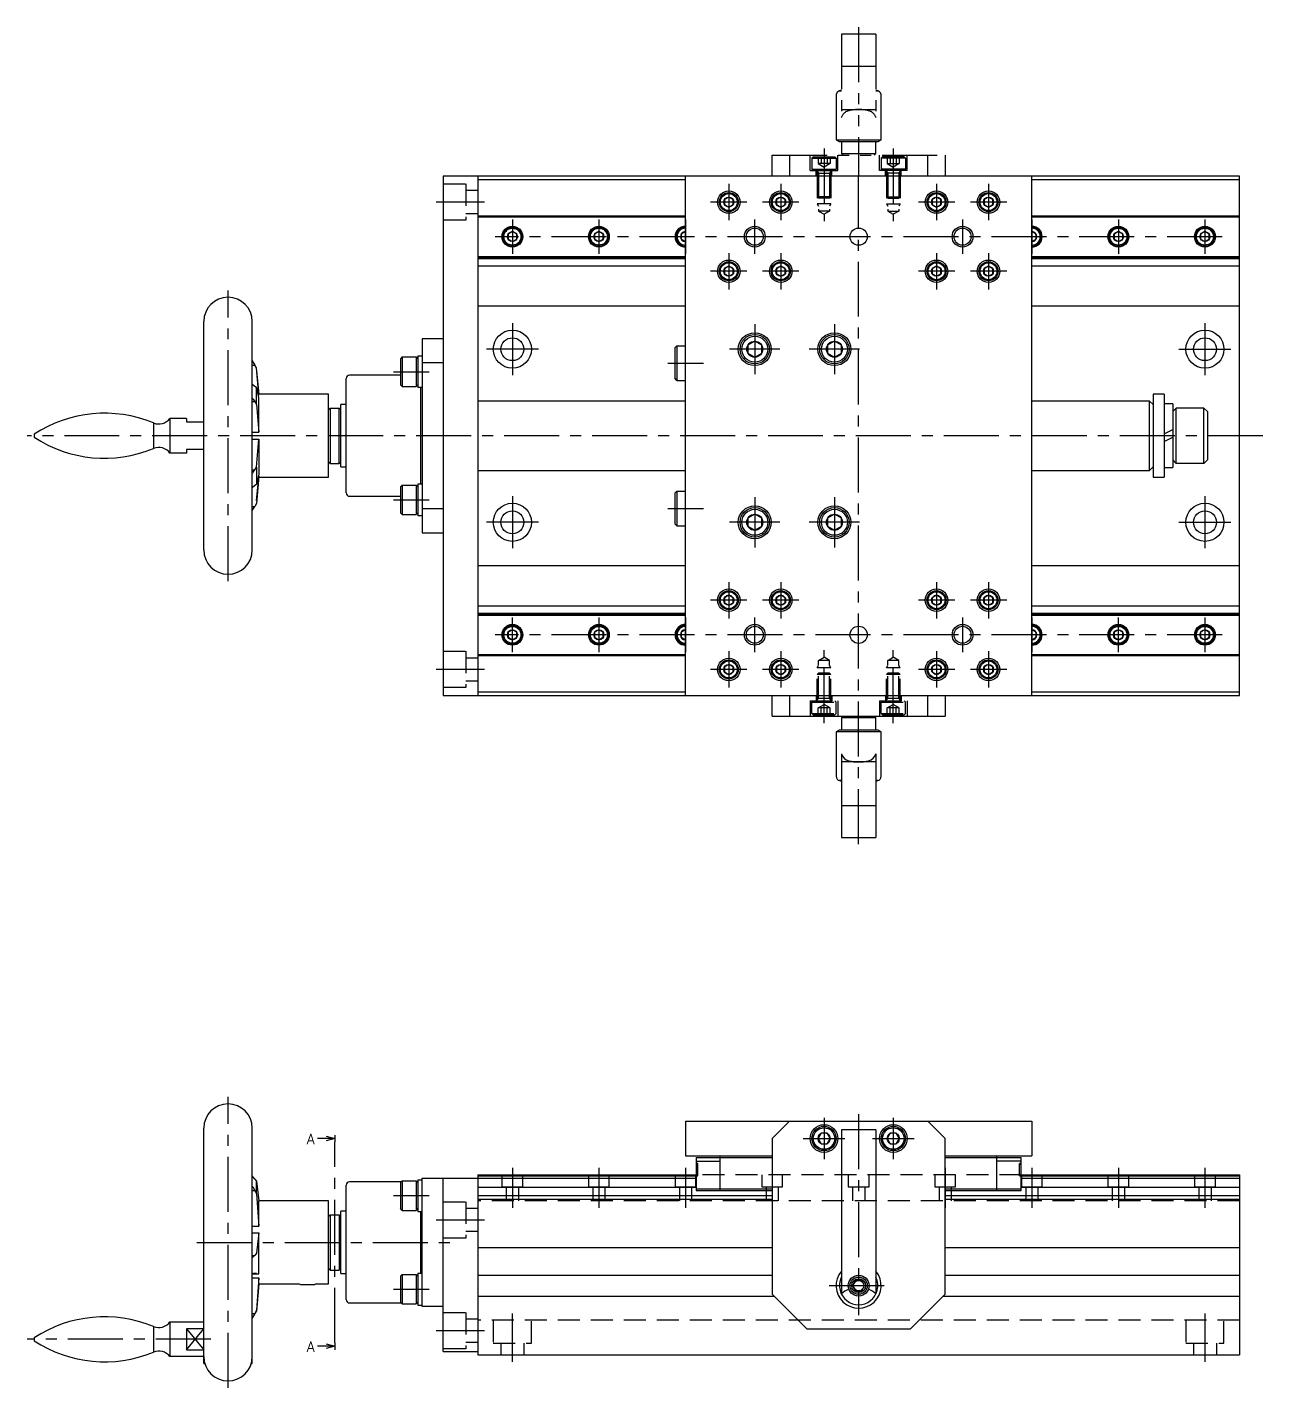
# Model space of a CAD drawing. Extents: x 0 to 704, y -11 to 401.
# Drawn here: x 346.9 to 703.7, y 8 to 401 of the extents above; entities that cross this region are included whole.
import ezdxf

# ---------------------------------------------------------------- set-up
doc = ezdxf.new("R2010")
doc.units = 0
doc.header["$LTSCALE"] = 0.5
for name, pattern in [('CENTER', [50.8, 31.75, -6.35, 6.35, -6.35]), ('DASHED', [19.05, 12.7, -6.35]), ('PHANTOM', [63.5, 31.75, -6.35, 6.35, -6.35, 6.35, -6.35])]:
    doc.linetypes.add(name, pattern=pattern)
for name, color, linetype in [('MSM_CENTER', 1, 'CENTER'), ('MSM_CONTINUOUS', 7, 'CONTINUOUS'), ('MSM_DASHED', 4, 'DASHED'), ('MSM_IMAGINARY', 6, 'PHANTOM'), ('MSM_NARROW', 5, 'CONTINUOUS'), ('MSM_PART_NUMBER', 7, 'CONTINUOUS')]:
    doc.layers.add(name, color=color, linetype=linetype)
doc.styles.get("Standard").update_dxf_attribs({"font": 'txt.shx', "height": 3, "bigfont": 'bigfont.shx'})

msp = doc.modelspace()

# ---------------------------------------------------------------- linework, layer by layer
at = {"layer": 'MSM_CENTER'}
for p, q in [((576.95, 365.99), (576.95, 344.96)), ((596.95, 365.99), (596.95, 344.96)), ((586.95, 164.99), (586.95, 357.99)), ((549.45, 355.74), (549.45, 345.24)), ((564.45, 355.74), (564.45, 345.24)), ((609.45, 355.74), (609.45, 345.24)), ((624.45, 355.74), (624.45, 345.24)), ((478.95, 350.49), (464.95, 350.49)), ((554.7, 350.49), (544.2, 350.49)), ((569.7, 350.49), (559.2, 350.49)), ((614.7, 350.49), (604.2, 350.49)), ((629.7, 350.49), (619.2, 350.49)), ((486.95, 345.49), (486.95, 335.49)), ((511.95, 345.49), (511.95, 335.49)), ((536.95, 345.49), (536.95, 335.49)), ((556.95, 335.49), (556.95, 345.49)), ((616.95, 345.49), (616.95, 335.49)), ((636.95, 345.49), (636.95, 335.49)), ((661.95, 345.49), (661.95, 335.49)), ((686.95, 345.49), (686.95, 335.49)), ((691.95, 340.49), (481.95, 340.49)), ((549.45, 335.74), (549.45, 325.24)), ((564.45, 335.74), (564.45, 325.24)), ((609.45, 335.74), (609.45, 325.24)), ((624.45, 335.74), (624.45, 325.24)), ((554.7, 330.49), (544.2, 330.49)), ((569.7, 330.49), (559.2, 330.49)), ((614.7, 330.49), (604.2, 330.49)), ((629.7, 330.49), (619.2, 330.49)), ((404.85, 240.99), (404.85, 324.99)), ((486.95, 315.49), (486.95, 300.49)), ((556.95, 315.24), (556.95, 300.74)), ((579.95, 315.24), (579.95, 300.74)), ((686.95, 315.49), (686.95, 300.49)), ((494.45, 307.99), (479.45, 307.99)), ((564.2, 307.99), (549.7, 307.99)), ((587.2, 307.99), (572.7, 307.99)), ((679.45, 307.99), (694.45, 307.99)), ((531.85, 303.99), (542.15, 303.99)), ((452.65, 301.49), (462.95, 301.49)), ((703.65, 282.99), (346.85, 282.99)), ((452.65, 264.49), (462.95, 264.49)), ((486.95, 265.49), (486.95, 250.49)), ((556.95, 265.24), (556.95, 250.74)), ((579.95, 265.24), (579.95, 250.74)), ((686.95, 265.49), (686.95, 250.49)), ((531.85, 261.99), (542.15, 261.99)), ((494.45, 257.99), (479.45, 257.99)), ((564.2, 257.99), (549.7, 257.99)), ((587.2, 257.99), (572.7, 257.99)), ((679.45, 257.99), (694.45, 257.99)), ((549.45, 240.74), (549.45, 230.24)), ((564.45, 240.74), (564.45, 230.24)), ((609.45, 240.74), (609.45, 230.24)), ((624.45, 240.74), (624.45, 230.24)), ((554.7, 235.49), (544.2, 235.49)), ((569.7, 235.49), (559.2, 235.49)), ((614.7, 235.49), (604.2, 235.49)), ((629.7, 235.49), (619.2, 235.49)), ((486.95, 220.49), (486.95, 230.49)), ((511.95, 230.49), (511.95, 220.49)), ((536.95, 230.49), (536.95, 220.49)), ((556.95, 220.49), (556.95, 230.49)), ((616.95, 230.49), (616.95, 220.49)), ((636.95, 230.49), (636.95, 220.49)), ((661.95, 220.49), (661.95, 230.49)), ((686.95, 230.49), (686.95, 220.49)), ((691.95, 225.49), (481.95, 225.49)), ((549.45, 220.74), (549.45, 210.24)), ((564.45, 220.74), (564.45, 210.24)), ((576.95, 199.99), (576.95, 221.03)), ((596.95, 199.99), (596.95, 221.03)), ((609.45, 220.74), (609.45, 210.24)), ((624.45, 220.74), (624.45, 210.24)), ((478.95, 215.49), (464.95, 215.49)), ((554.7, 215.49), (544.2, 215.49)), ((569.7, 215.49), (559.2, 215.49)), ((614.7, 215.49), (604.2, 215.49)), ((629.7, 215.49), (619.2, 215.49)), ((404.85, 8), (404.85, 92)), ((586.95, 87), (586.95, 29)), ((576.95, 86), (576.95, 74)), ((596.95, 86), (596.95, 74)), ((435.65, 21), (435.65, 79)), ((570.95, 80), (582.95, 80)), ((590.95, 80), (602.95, 80)), ((486.95, 71.5), (486.95, 60)), ((511.95, 71.5), (511.95, 60)), ((536.95, 71.5), (536.95, 60)), ((561.95, 71.5), (561.95, 60)), ((611.95, 71.5), (611.95, 60)), ((636.95, 71.5), (636.95, 60)), ((661.95, 71.5), (661.95, 60)), ((686.95, 71.5), (686.95, 60)), ((452.65, 63.5), (462.95, 63.5)), ((464.95, 56.5), (478.95, 56.5)), ((395.85, 50), (468.95, 50)), ((452.65, 36.5), (462.95, 36.5)), ((578.45, 37.5), (595.45, 37.5)), ((486.95, 15.5), (486.95, 29.5)), ((686.95, 29.5), (686.95, 15.5)), ((464.95, 24.5), (478.95, 24.5)), ((399.85, 22), (346.85, 22))]:
    msp.add_line(p, q, dxfattribs=at)
at = {"layer": 'MSM_CONTINUOUS'}
for p, q in [((466.95, 357.99), (466.95, 207.99)), ((696.95, 357.99), (466.95, 357.99)), ((476.95, 357.99), (476.95, 207.99)), ((536.95, 207.99), (536.95, 357.99)), ((636.95, 207.99), (636.95, 357.99)), ((696.95, 207.99), (696.95, 357.99)), ((476.95, 356.99), (536.95, 356.99)), ((636.95, 356.99), (696.95, 356.99)), ((549.45, 351.94), (548.2, 351.21)), ((548.2, 351.21), (548.2, 349.77)), ((548.2, 349.77), (549.45, 349.05)), ((550.7, 351.21), (549.45, 351.94)), ((549.45, 349.05), (550.7, 349.77)), ((550.7, 349.77), (550.7, 351.21)), ((564.45, 351.94), (563.2, 351.21)), ((563.2, 351.21), (563.2, 349.77)), ((563.2, 349.77), (564.45, 349.05)), ((565.7, 351.21), (564.45, 351.94)), ((564.45, 349.05), (565.7, 349.77)), ((565.7, 349.77), (565.7, 351.21)), ((609.45, 351.94), (608.2, 351.21)), ((608.2, 351.21), (608.2, 349.77)), ((608.2, 349.77), (609.45, 349.05)), ((610.7, 351.21), (609.45, 351.94)), ((609.45, 349.05), (610.7, 349.77)), ((610.7, 349.77), (610.7, 351.21)), ((624.45, 351.94), (623.2, 351.21)), ((623.2, 351.21), (623.2, 349.77)), ((623.2, 349.77), (624.45, 349.05)), ((625.7, 351.21), (624.45, 351.94)), ((624.45, 349.05), (625.7, 349.77)), ((625.7, 349.77), (625.7, 351.21)), ((476.95, 346.49), (536.95, 346.49)), ((476.95, 346.19), (536.95, 346.19)), ((636.95, 346.49), (696.95, 346.49)), ((636.95, 346.19), (696.95, 346.19)), ((486.95, 341.94), (485.7, 341.21)), ((488.2, 341.21), (486.95, 341.94)), ((511.95, 341.94), (510.7, 341.21)), ((513.2, 341.21), (511.95, 341.94)), ((536.95, 341.94), (535.7, 341.21)), ((638.2, 341.21), (636.95, 341.94)), ((661.95, 341.94), (660.7, 341.21)), ((663.2, 341.21), (661.95, 341.94)), ((686.95, 341.94), (685.7, 341.21)), ((688.2, 341.21), (686.95, 341.94)), ((485.7, 341.21), (485.7, 339.77)), ((485.7, 339.77), (486.95, 339.05)), ((486.95, 339.05), (488.2, 339.77)), ((488.2, 339.77), (488.2, 341.21)), ((510.7, 341.21), (510.7, 339.77)), ((510.7, 339.77), (511.95, 339.05)), ((511.95, 339.05), (513.2, 339.77)), ((513.2, 339.77), (513.2, 341.21)), ((535.7, 341.21), (535.7, 339.77)), ((535.7, 339.77), (536.95, 339.05)), ((636.95, 339.05), (638.2, 339.77)), ((638.2, 339.77), (638.2, 341.21)), ((660.7, 341.21), (660.7, 339.77)), ((660.7, 339.77), (661.95, 339.05)), ((661.95, 339.05), (663.2, 339.77)), ((663.2, 339.77), (663.2, 341.21)), ((685.7, 341.21), (685.7, 339.77)), ((685.7, 339.77), (686.95, 339.05)), ((686.95, 339.05), (688.2, 339.77)), ((688.2, 339.77), (688.2, 341.21)), ((476.95, 334.79), (536.95, 334.79)), ((476.95, 334.49), (536.95, 334.49)), ((476.95, 334.23), (536.95, 334.23)), ((636.95, 334.79), (696.95, 334.79)), ((636.95, 334.49), (696.95, 334.49)), ((636.95, 334.23), (696.95, 334.23)), ((476.95, 332.11), (536.95, 332.11)), ((549.45, 331.94), (548.2, 331.21)), ((548.2, 331.21), (548.2, 329.77)), ((550.7, 331.21), (549.45, 331.94)), ((550.7, 329.77), (550.7, 331.21)), ((564.45, 331.94), (563.2, 331.21)), ((563.2, 331.21), (563.2, 329.77)), ((565.7, 331.21), (564.45, 331.94)), ((565.7, 329.77), (565.7, 331.21)), ((609.45, 331.94), (608.2, 331.21)), ((608.2, 331.21), (608.2, 329.77)), ((610.7, 331.21), (609.45, 331.94)), ((610.7, 329.77), (610.7, 331.21)), ((624.45, 331.94), (623.2, 331.21)), ((623.2, 331.21), (623.2, 329.77)), ((625.7, 331.21), (624.45, 331.94)), ((625.7, 329.77), (625.7, 331.21)), ((636.95, 332.11), (696.95, 332.11)), ((548.2, 329.77), (549.45, 329.05)), ((549.45, 329.05), (550.7, 329.77)), ((563.2, 329.77), (564.45, 329.05)), ((564.45, 329.05), (565.7, 329.77)), ((608.2, 329.77), (609.45, 329.05)), ((609.45, 329.05), (610.7, 329.77)), ((623.2, 329.77), (624.45, 329.05)), ((624.45, 329.05), (625.7, 329.77)), ((476.95, 320.49), (536.95, 320.49)), ((636.95, 320.49), (696.95, 320.49)), ((397.85, 249.99), (397.85, 315.99)), ((411.85, 249.99), (411.85, 315.99)), ((466.95, 310.99), (460.95, 310.99)), ((460.95, 310.99), (460.95, 254.99)), ((534.45, 308.99), (533.85, 308.39)), ((533.85, 308.39), (533.85, 299.59)), ((534.45, 308.99), (534.45, 298.99)), ((534.45, 308.99), (536.95, 308.99)), ((556.95, 310.3), (554.95, 309.15)), ((554.95, 309.15), (554.95, 306.84)), ((554.95, 306.84), (556.95, 305.68)), ((558.95, 309.15), (556.95, 310.3)), ((556.95, 305.68), (558.95, 306.84)), ((558.95, 306.84), (558.95, 309.15)), ((579.95, 310.3), (577.95, 309.15)), ((577.95, 309.15), (577.95, 306.84)), ((577.95, 306.84), (579.95, 305.68)), ((581.95, 309.15), (579.95, 310.3)), ((579.95, 305.68), (581.95, 306.84)), ((581.95, 306.84), (581.95, 309.15)), ((411.85, 304.59), (412.54, 303.41)), ((411.85, 303.41), (412.54, 303.41)), ((413.03, 302.58), (412.54, 303.41)), ((455.15, 305.74), (454.65, 305.24)), ((454.65, 305.24), (454.65, 297.74)), ((455.15, 305.74), (455.15, 297.24)), ((455.15, 305.74), (459.15, 305.74)), ((459.15, 305.74), (459.65, 305.24)), ((459.15, 305.74), (459.15, 297.24)), ((459.65, 306.09), (460.95, 306.09)), ((459.65, 306.09), (459.65, 296.89)), ((466.95, 304.01), (460.95, 304.01)), ((413.72, 294.67), (413.03, 302.58)), ((413.11, 301.69), (413.72, 294.99)), ((438.95, 266.49), (438.95, 299.49)), ((454.65, 300.49), (439.95, 300.49)), ((534.45, 298.99), (533.85, 299.59)), ((534.45, 298.99), (536.95, 298.99)), ((411.85, 297.93), (412.54, 297.31)), ((412.54, 297.31), (413.03, 297)), ((413.72, 294.06), (413.03, 297)), ((413.03, 292.03), (413.03, 297)), ((433.85, 294.99), (413.72, 294.99)), ((413.72, 294.67), (413.72, 294.99)), ((433.85, 270.99), (433.85, 294.99)), ((455.15, 297.24), (454.65, 297.74)), ((455.15, 297.24), (459.15, 297.24)), ((459.15, 297.24), (459.65, 297.74)), ((460.95, 296.89), (459.65, 296.89)), ((460.55, 269.09), (460.55, 296.89)), ((675.15, 294.99), (671.95, 294.99)), ((671.95, 294.99), (671.95, 270.99)), ((675.15, 294.99), (675.15, 270.99)), ((411.85, 292.86), (412.54, 292.86)), ((412.13, 293.51), (412.54, 292.86)), ((412.54, 292.86), (413.03, 292.03)), ((413.03, 292.03), (413.72, 283.99)), ((413.57, 294.67), (413.72, 294.67)), ((413.72, 283.99), (413.72, 294.06)), ((434.35, 290.99), (433.85, 290.49)), ((434.35, 290.99), (436.95, 290.99)), ((434.35, 290.99), (434.35, 274.99)), ((436.95, 274.99), (436.95, 290.99)), ((436.95, 290.99), (437.45, 290.49)), ((438.95, 291.99), (437.45, 291.99)), ((437.45, 273.99), (437.45, 291.99)), ((536.95, 292.99), (476.95, 292.99)), ((670.95, 292.99), (636.95, 292.99)), ((671.95, 291.99), (670.95, 292.99)), ((670.95, 272.99), (670.95, 292.99)), ((677.65, 292.19), (675.15, 292.19)), ((677.65, 292.19), (677.65, 273.79)), ((678.65, 290.99), (677.65, 289.99)), ((686.65, 290.99), (678.65, 290.99)), ((678.65, 274.99), (678.65, 290.99)), ((686.65, 274.99), (686.65, 290.99)), ((686.65, 290.99), (687.65, 289.99)), ((388.06, 287.99), (388.06, 277.99)), ((392.85, 287.99), (388.06, 287.99)), ((392.85, 287.99), (392.85, 286.99)), ((392.85, 286.99), (397.85, 286.99)), ((687.65, 289.99), (687.65, 275.99)), ((348.85, 283.41), (348.85, 282.58)), ((383.32, 286.68), (383.32, 279.3)), ((411.85, 283.99), (413.72, 283.99)), ((675.15, 283.5), (677.65, 284.79)), ((411.85, 281.99), (413.72, 281.99)), ((413.03, 273.96), (413.72, 281.99)), ((413.72, 281.99), (413.72, 271.93)), ((675.15, 281.29), (677.65, 282.57)), ((392.85, 277.99), (388.06, 277.99)), ((397.85, 278.99), (392.85, 278.99)), ((392.85, 278.99), (392.85, 277.99)), ((434.35, 274.99), (433.85, 275.49)), ((436.95, 274.99), (437.45, 275.49)), ((678.65, 274.99), (677.65, 275.99)), ((686.65, 274.99), (687.65, 275.99)), ((411.85, 273.12), (412.54, 273.12)), ((412.13, 272.47), (412.54, 273.12)), ((412.54, 273.12), (413.03, 273.96)), ((413.03, 273.96), (413.03, 268.98)), ((413.72, 271.93), (413.03, 268.98)), ((413.72, 271.31), (413.03, 263.4)), ((413.57, 271.31), (413.72, 271.31)), ((413.72, 271.31), (413.72, 270.99)), ((434.35, 274.99), (436.95, 274.99)), ((437.45, 273.99), (438.95, 273.99)), ((476.95, 272.99), (536.95, 272.99)), ((636.95, 272.99), (670.95, 272.99)), ((670.95, 272.99), (671.95, 273.99)), ((675.15, 273.79), (677.65, 273.79)), ((686.65, 274.99), (678.65, 274.99)), ((411.85, 268.05), (412.54, 268.68)), ((412.54, 268.68), (413.03, 268.98)), ((413.11, 264.29), (413.72, 270.99)), ((413.72, 270.99), (433.85, 270.99)), ((455.15, 268.74), (454.65, 268.24)), ((454.65, 268.24), (454.65, 260.74)), ((455.15, 268.74), (455.15, 260.24)), ((455.15, 268.74), (459.15, 268.74)), ((459.15, 268.74), (459.65, 268.24)), ((459.15, 268.74), (459.15, 260.24)), ((459.65, 269.09), (460.95, 269.09)), ((459.65, 269.09), (459.65, 259.89)), ((671.95, 270.99), (675.15, 270.99)), ((413.03, 263.4), (412.54, 262.58)), ((439.95, 265.49), (454.65, 265.49)), ((534.45, 266.99), (533.85, 266.39)), ((533.85, 266.39), (533.85, 257.59)), ((534.45, 266.99), (534.45, 256.99)), ((534.45, 266.99), (536.95, 266.99)), ((411.85, 261.39), (412.54, 262.58)), ((411.85, 262.58), (412.54, 262.58)), ((455.15, 260.24), (454.65, 260.74)), ((455.15, 260.24), (459.15, 260.24)), ((459.15, 260.24), (459.65, 260.74)), ((460.95, 259.89), (459.65, 259.89)), ((460.95, 261.97), (466.95, 261.97)), ((556.95, 260.3), (554.95, 259.15)), ((558.95, 259.15), (556.95, 260.3)), ((579.95, 260.3), (577.95, 259.15)), ((581.95, 259.15), (579.95, 260.3)), ((534.45, 256.99), (533.85, 257.59)), ((534.45, 256.99), (536.95, 256.99)), ((554.95, 259.15), (554.95, 256.84)), ((554.95, 256.84), (556.95, 255.68)), ((556.95, 255.68), (558.95, 256.84)), ((558.95, 256.84), (558.95, 259.15)), ((577.95, 259.15), (577.95, 256.84)), ((577.95, 256.84), (579.95, 255.68)), ((579.95, 255.68), (581.95, 256.84)), ((581.95, 256.84), (581.95, 259.15)), ((460.95, 254.99), (466.95, 254.99)), ((476.95, 245.49), (536.95, 245.49)), ((636.95, 245.49), (696.95, 245.49)), ((549.45, 236.94), (548.2, 236.21)), ((548.2, 236.21), (548.2, 234.77)), ((550.7, 236.21), (549.45, 236.94)), ((550.7, 234.77), (550.7, 236.21)), ((564.45, 236.94), (563.2, 236.21)), ((563.2, 236.21), (563.2, 234.77)), ((565.7, 236.21), (564.45, 236.94)), ((565.7, 234.77), (565.7, 236.21)), ((609.45, 236.94), (608.2, 236.21)), ((608.2, 236.21), (608.2, 234.77)), ((610.7, 236.21), (609.45, 236.94)), ((610.7, 234.77), (610.7, 236.21)), ((624.45, 236.94), (623.2, 236.21)), ((623.2, 236.21), (623.2, 234.77)), ((625.7, 236.21), (624.45, 236.94)), ((625.7, 234.77), (625.7, 236.21)), ((476.95, 233.87), (536.95, 233.87)), ((548.2, 234.77), (549.45, 234.05)), ((549.45, 234.05), (550.7, 234.77)), ((563.2, 234.77), (564.45, 234.05)), ((564.45, 234.05), (565.7, 234.77)), ((608.2, 234.77), (609.45, 234.05)), ((609.45, 234.05), (610.7, 234.77)), ((623.2, 234.77), (624.45, 234.05)), ((624.45, 234.05), (625.7, 234.77)), ((636.95, 233.87), (696.95, 233.87)), ((476.95, 231.75), (536.95, 231.75)), ((476.95, 231.49), (536.95, 231.49)), ((476.95, 231.19), (536.95, 231.19)), ((636.95, 231.75), (696.95, 231.75)), ((636.95, 231.49), (696.95, 231.49)), ((636.95, 231.19), (696.95, 231.19)), ((486.95, 226.94), (485.7, 226.21)), ((485.7, 226.21), (485.7, 224.77)), ((485.7, 224.77), (486.95, 224.05)), ((488.2, 226.21), (486.95, 226.94)), ((486.95, 224.05), (488.2, 224.77)), ((488.2, 224.77), (488.2, 226.21)), ((511.95, 226.94), (510.7, 226.21)), ((510.7, 226.21), (510.7, 224.77)), ((510.7, 224.77), (511.95, 224.05)), ((513.2, 226.21), (511.95, 226.94)), ((511.95, 224.05), (513.2, 224.77)), ((513.2, 224.77), (513.2, 226.21)), ((536.95, 226.94), (535.7, 226.21)), ((535.7, 226.21), (535.7, 224.77)), ((535.7, 224.77), (536.95, 224.05)), ((638.2, 226.21), (636.95, 226.94)), ((636.95, 224.05), (638.2, 224.77)), ((638.2, 224.77), (638.2, 226.21)), ((661.95, 226.94), (660.7, 226.21)), ((660.7, 226.21), (660.7, 224.77)), ((660.7, 224.77), (661.95, 224.05)), ((663.2, 226.21), (661.95, 226.94)), ((661.95, 224.05), (663.2, 224.77)), ((663.2, 224.77), (663.2, 226.21)), ((686.95, 226.94), (685.7, 226.21)), ((685.7, 226.21), (685.7, 224.77)), ((685.7, 224.77), (686.95, 224.05)), ((688.2, 226.21), (686.95, 226.94)), ((686.95, 224.05), (688.2, 224.77)), ((688.2, 224.77), (688.2, 226.21)), ((476.95, 219.79), (536.95, 219.79)), ((476.95, 219.49), (536.95, 219.49)), ((549.45, 216.94), (548.2, 216.21)), ((548.2, 216.21), (548.2, 214.77)), ((550.7, 216.21), (549.45, 216.94)), ((550.7, 214.77), (550.7, 216.21)), ((564.45, 216.94), (563.2, 216.21)), ((563.2, 216.21), (563.2, 214.77)), ((565.7, 216.21), (564.45, 216.94)), ((565.7, 214.77), (565.7, 216.21)), ((609.45, 216.94), (608.2, 216.21)), ((608.2, 216.21), (608.2, 214.77)), ((610.7, 216.21), (609.45, 216.94)), ((610.7, 214.77), (610.7, 216.21)), ((624.45, 216.94), (623.2, 216.21)), ((623.2, 216.21), (623.2, 214.77)), ((625.7, 216.21), (624.45, 216.94)), ((625.7, 214.77), (625.7, 216.21)), ((636.95, 219.79), (696.95, 219.79)), ((636.95, 219.49), (696.95, 219.49)), ((548.2, 214.77), (549.45, 214.05)), ((549.45, 214.05), (550.7, 214.77)), ((563.2, 214.77), (564.45, 214.05)), ((564.45, 214.05), (565.7, 214.77)), ((608.2, 214.77), (609.45, 214.05)), ((609.45, 214.05), (610.7, 214.77)), ((623.2, 214.77), (624.45, 214.05)), ((624.45, 214.05), (625.7, 214.77)), ((476.95, 208.99), (536.95, 208.99)), ((636.95, 208.99), (696.95, 208.99)), ((466.95, 207.99), (696.95, 207.99)), ((561.95, 201.99), (561.95, 207.99)), ((566.95, 207.99), (566.95, 201.99)), ((606.95, 201.99), (606.95, 207.99)), ((611.95, 207.99), (611.95, 201.99)), ((561.95, 201.99), (611.95, 201.99)), ((582.45, 201.99), (581.95, 201.49)), ((581.95, 201.49), (581.95, 197.99)), ((591.95, 201.49), (581.95, 201.49)), ((591.95, 201.49), (591.45, 201.99)), ((591.95, 197.99), (591.95, 201.49)), ((581.32, 197.99), (580.45, 197.49)), ((580.45, 197.49), (580.45, 184.63)), ((593.45, 197.49), (580.45, 197.49)), ((592.59, 197.99), (581.32, 197.99)), ((593.45, 197.49), (592.59, 197.99)), ((593.45, 184.63), (593.45, 197.49)), ((581.95, 191.14), (581.95, 166.99)), ((591.95, 188.78), (581.95, 188.78)), ((591.95, 191.14), (591.95, 166.99)), ((581.95, 183.37), (581.42, 183.37)), ((592.48, 183.37), (591.95, 183.37)), ((581.95, 176.21), (591.95, 176.21)), ((581.95, 166.99), (591.95, 166.99)), ((397.85, 15), (397.85, 83)), ((411.85, 15), (411.85, 83)), ((536.95, 85), (536.95, 75)), ((536.95, 85), (636.95, 85)), ((566.95, 85), (561.95, 80)), ((611.95, 80), (606.95, 85)), ((636.95, 85), (636.95, 75)), ((561.95, 80), (561.95, 35)), ((576.09, 81.5), (575.22, 80)), ((575.22, 80), (576.09, 78.5)), ((577.82, 81.5), (576.09, 81.5)), ((578.68, 80), (577.82, 81.5)), ((577.82, 78.5), (578.68, 80)), ((591.95, 82.5), (581.95, 82.5)), ((581.95, 82.5), (581.95, 35.14)), ((591.95, 82.5), (591.95, 35.14)), ((596.09, 81.5), (595.22, 80)), ((595.22, 80), (596.09, 78.5)), ((597.82, 81.5), (596.09, 81.5)), ((598.68, 80), (597.82, 81.5)), ((597.82, 78.5), (598.68, 80)), ((611.95, 35), (611.95, 80)), ((536.95, 75), (561.95, 75)), ((547, 65), (547, 75)), ((576.09, 78.5), (577.82, 78.5)), ((596.09, 78.5), (597.82, 78.5)), ((611.95, 75), (636.95, 75)), ((626.9, 65), (626.9, 75)), ((540, 74.5), (561.95, 74.5)), ((540, 74.5), (540, 65)), ((540, 73.5), (547, 73.5)), ((540.5, 72.8), (540, 72.8)), ((540.5, 72.5), (540, 72.5)), ((540.5, 69.2), (540.5, 72.8)), ((611.95, 74.5), (633.9, 74.5)), ((633.9, 73.5), (626.9, 73.5)), ((633.9, 72.8), (633.4, 72.8)), ((633.4, 69.2), (633.4, 72.8)), ((633.9, 72.5), (633.4, 72.5)), ((633.9, 65), (633.9, 74.5)), ((412.54, 68.26), (411.85, 69.21)), ((412.54, 68.26), (413.03, 67.67)), ((413.03, 67.67), (413.72, 61.96)), ((413.03, 64.05), (413.03, 67.67)), ((454.9, 67.5), (439.95, 67.5)), ((455.15, 67.75), (454.65, 67.25)), ((454.65, 67.25), (454.65, 59.75)), ((455.15, 67.75), (455.15, 59.25)), ((455.15, 67.75), (459.15, 67.75)), ((459.15, 67.75), (459.65, 67.25)), ((459.15, 67.75), (459.15, 59.25)), ((459.65, 68.1), (460.95, 68.1)), ((459.65, 68.1), (459.65, 58.9)), ((460.95, 68.5), (476.95, 68.5)), ((460.95, 31.5), (460.95, 68.5)), ((466.95, 18.5), (466.95, 68.5)), ((476.95, 69.5), (540.5, 69.5)), ((476.95, 69.5), (476.95, 17.5)), ((476.95, 69.2), (540, 69.2)), ((476.95, 68.55), (540, 68.55)), ((540, 69.2), (540.5, 69.2)), ((633.4, 69.5), (696.95, 69.5)), ((633.4, 69.2), (633.9, 69.2)), ((633.9, 69.2), (696.95, 69.2)), ((633.9, 68.55), (696.95, 68.55)), ((696.95, 69.5), (696.95, 17.5)), ((411.85, 65.03), (412.54, 65.03)), ((411.96, 66.08), (412.54, 65.03)), ((412.54, 65.03), (413.03, 64.05)), ((413.03, 64.05), (413.72, 54.65)), ((438.95, 33.5), (438.95, 66.5)), ((476.95, 65.95), (540, 65.95)), ((476.95, 63.5), (561.95, 63.5)), ((540, 65.5), (561.95, 65.5)), ((540, 65), (561.95, 65)), ((611.95, 65.5), (633.9, 65.5)), ((611.95, 65), (633.9, 65)), ((611.95, 63.5), (696.95, 63.5)), ((633.9, 65.95), (696.95, 65.95)), ((433.85, 62), (413.71, 62)), ((413.72, 54.65), (413.72, 61.96)), ((433.85, 38), (433.85, 62)), ((438.95, 59), (437.45, 59)), ((437.45, 41), (437.45, 59)), ((455.15, 59.25), (454.65, 59.75)), ((455.15, 59.25), (459.15, 59.25)), ((459.15, 59.25), (459.65, 59.75)), ((476.95, 62.49), (561.95, 62.49)), ((611.95, 62.49), (696.95, 62.49)), ((434.35, 58), (433.85, 57.5)), ((434.35, 58), (433.85, 57.5)), ((434.35, 58), (434.35, 42)), ((434.35, 58), (436.95, 58)), ((436.95, 58), (436.95, 42)), ((436.95, 58), (437.45, 57.5)), ((459.65, 58.9), (460.95, 58.9)), ((460.55, 41.1), (460.55, 58.9)), ((411.85, 54.65), (413.72, 54.65)), ((411.85, 52.74), (413.72, 52.74)), ((413.72, 52.74), (413.03, 46.87)), ((413.72, 40.91), (413.72, 52.74)), ((476.95, 48.5), (561.95, 48.5)), ((611.95, 48.5), (696.95, 48.5)), ((411.85, 46.25), (412.54, 46.25)), ((413.03, 46.87), (412.54, 46.25)), ((411.85, 40.91), (413.72, 40.91)), ((411.85, 39.74), (413.72, 39.74)), ((413.03, 41.02), (412.54, 41.03)), ((413.03, 41.02), (413.72, 40.91)), ((413.72, 39.74), (413.03, 30.4)), ((413.72, 38), (413.72, 39.74)), ((434.35, 42), (433.85, 42.5)), ((434.35, 42), (436.95, 42)), ((436.95, 42), (437.45, 42.5)), ((437.45, 41), (438.95, 41)), ((455.15, 40.75), (454.65, 40.25)), ((454.65, 40.25), (454.65, 32.75)), ((455.15, 40.75), (455.15, 32.25)), ((455.15, 40.75), (459.15, 40.75)), ((459.15, 40.75), (459.65, 40.25)), ((459.15, 40.75), (459.15, 32.25)), ((459.65, 41.1), (460.95, 41.1)), ((459.65, 41.1), (459.65, 31.9)), ((476.95, 40.5), (561.95, 40.5)), ((611.95, 40.5), (696.95, 40.5)), ((413.72, 38), (413.03, 30.16)), ((413.72, 38), (425.36, 38)), ((425.43, 38.01), (425.8, 37.8)), ((425.8, 37.8), (429.91, 37.8)), ((430.27, 38.01), (429.91, 37.8)), ((430.35, 38), (433.85, 38)), ((586.09, 39), (585.22, 37.5)), ((585.22, 37.5), (586.09, 36)), ((587.82, 39), (586.09, 39)), ((586.09, 36), (587.82, 36)), ((588.68, 37.5), (587.82, 39)), ((587.82, 36), (588.68, 37.5)), ((439.95, 32.5), (454.9, 32.5)), ((455.15, 32.25), (454.65, 32.75)), ((455.15, 32.25), (459.15, 32.25)), ((459.15, 32.25), (459.65, 32.75)), ((459.65, 31.9), (460.95, 31.9)), ((466.95, 31.5), (460.95, 31.5)), ((476.95, 34.5), (562.45, 34.5)), ((561.95, 35), (571.95, 25)), ((601.95, 25), (611.95, 35)), ((611.45, 34.5), (696.95, 34.5)), ((412.54, 29.42), (411.85, 28.11)), ((411.85, 29.42), (412.54, 29.42)), ((413.03, 30.4), (412.54, 29.42)), ((413.03, 30.16), (413.03, 30.4)), ((383.32, 25.69), (383.32, 18.31)), ((388.06, 27), (388.06, 17)), ((397.85, 27), (388.06, 27)), ((397.85, 25), (392.85, 25)), ((392.85, 25), (392.85, 19)), ((571.95, 25), (601.95, 25)), ((348.85, 22.41), (348.85, 21.59)), ((397.85, 17), (388.06, 17)), ((392.85, 19), (397.85, 19)), ((466.95, 18.5), (476.95, 18.5)), ((476.95, 17.5), (696.95, 17.5)), ((397.85, 15), (398.14, 15)), ((411.56, 15), (411.85, 15))]:
    msp.add_line(p, q, dxfattribs=at)
for centre, radius in [((549.45, 350.49), 3.25), ((564.45, 350.49), 3.25), ((609.45, 350.49), 3.25), ((624.45, 350.49), 3.25), ((549.45, 350.49), 2.75), ((549.45, 350.49), 2.45), ((549.45, 350.49), 1.44), ((564.45, 350.49), 2.75), ((564.45, 350.49), 2.45), ((564.45, 350.49), 1.44), ((609.45, 350.49), 2.75), ((609.45, 350.49), 2.45), ((609.45, 350.49), 1.44), ((624.45, 350.49), 2.75), ((624.45, 350.49), 2.45), ((624.45, 350.49), 1.44), ((486.95, 340.49), 3), ((486.95, 340.49), 2.75), ((486.95, 340.49), 2.45), ((486.95, 340.49), 1.44), ((511.95, 340.49), 3), ((511.95, 340.49), 2.75), ((511.95, 340.49), 2.45), ((511.95, 340.49), 1.44), ((556.95, 340.49), 2.46), ((586.95, 340.49), 2.5), ((616.95, 340.49), 2.46), ((661.95, 340.49), 3), ((661.95, 340.49), 2.75), ((661.95, 340.49), 2.45), ((661.95, 340.49), 1.44), ((686.95, 340.49), 3), ((686.95, 340.49), 2.75), ((686.95, 340.49), 2.45), ((686.95, 340.49), 1.44), ((549.45, 330.49), 3.25), ((549.45, 330.49), 2.75), ((549.45, 330.49), 2.45), ((549.45, 330.49), 1.44), ((564.45, 330.49), 3.25), ((564.45, 330.49), 2.75), ((564.45, 330.49), 2.45), ((564.45, 330.49), 1.44), ((609.45, 330.49), 3.25), ((609.45, 330.49), 2.75), ((609.45, 330.49), 2.45), ((609.45, 330.49), 1.44), ((624.45, 330.49), 3.25), ((624.45, 330.49), 2.75), ((624.45, 330.49), 2.45), ((624.45, 330.49), 1.44), ((486.95, 307.99), 5.5), ((486.95, 307.99), 3.3), ((556.95, 307.99), 4.75), ((556.95, 307.99), 4.25), ((556.95, 307.99), 3.75), ((579.95, 307.99), 4.75), ((579.95, 307.99), 4.25), ((579.95, 307.99), 3.75), ((686.95, 307.99), 5.5), ((686.95, 307.99), 3.3), ((556.95, 307.99), 2.31), ((579.95, 307.99), 2.31), ((486.95, 257.99), 5.5), ((686.95, 257.99), 5.5), ((486.95, 257.99), 3.3), ((556.95, 257.99), 4.75), ((556.95, 257.99), 4.25), ((556.95, 257.99), 3.75), ((556.95, 257.99), 2.31), ((579.95, 257.99), 4.75), ((579.95, 257.99), 4.25), ((579.95, 257.99), 3.75), ((579.95, 257.99), 2.31), ((686.95, 257.99), 3.3), ((549.45, 235.49), 3.25), ((549.45, 235.49), 2.75), ((549.45, 235.49), 2.45), ((549.45, 235.49), 1.44), ((564.45, 235.49), 3.25), ((564.45, 235.49), 2.75), ((564.45, 235.49), 2.45), ((564.45, 235.49), 1.44), ((609.45, 235.49), 3.25), ((609.45, 235.49), 2.75), ((609.45, 235.49), 2.45), ((609.45, 235.49), 1.44), ((624.45, 235.49), 3.25), ((624.45, 235.49), 2.75), ((624.45, 235.49), 2.45), ((624.45, 235.49), 1.44), ((486.95, 225.49), 3), ((486.95, 225.49), 2.75), ((486.95, 225.49), 2.45), ((511.95, 225.49), 3), ((511.95, 225.49), 2.75), ((511.95, 225.49), 2.45), ((556.95, 225.49), 2.46), ((586.95, 225.49), 2.5), ((616.95, 225.49), 2.46), ((661.95, 225.49), 3), ((661.95, 225.49), 2.75), ((661.95, 225.49), 2.45), ((686.95, 225.49), 3), ((686.95, 225.49), 2.75), ((686.95, 225.49), 2.45), ((486.95, 225.49), 1.44), ((511.95, 225.49), 1.44), ((661.95, 225.49), 1.44), ((686.95, 225.49), 1.44), ((549.45, 215.49), 3.25), ((549.45, 215.49), 2.75), ((549.45, 215.49), 2.45), ((549.45, 215.49), 1.44), ((564.45, 215.49), 3.25), ((564.45, 215.49), 2.75), ((564.45, 215.49), 2.45), ((564.45, 215.49), 1.44), ((609.45, 215.49), 3.25), ((609.45, 215.49), 2.75), ((609.45, 215.49), 2.45), ((609.45, 215.49), 1.44), ((624.45, 215.49), 3.25), ((624.45, 215.49), 2.75), ((624.45, 215.49), 2.45), ((624.45, 215.49), 1.44), ((576.95, 80), 4), ((576.95, 80), 3.5), ((576.95, 80), 3.1), ((596.95, 80), 4), ((596.95, 80), 3.5), ((596.95, 80), 3.1), ((576.95, 80), 1.73), ((596.95, 80), 1.73), ((586.95, 37.5), 3), ((586.95, 37.5), 2.5), ((586.95, 37.5), 1.5)]:
    msp.add_circle(centre, radius, dxfattribs=at)
for centre, radius, start, end in [((536.95, 340.49), 3, 90, 270), ((536.95, 340.49), 2.75, 90, 270), ((536.95, 340.49), 2.45, 90, 270), ((536.95, 340.49), 1.44, 90, 270), ((636.95, 340.49), 3, 270, 90), ((636.95, 340.49), 2.75, 270, 90), ((636.95, 340.49), 2.45, 270, 90), ((636.95, 340.49), 1.44, 270, 90), ((404.85, 315.99), 7, 0, 180), ((439.95, 299.49), 1, 90, 180), ((410.76, 292.54), 1.68, 35.2304, 49.538), ((369.18, 252.49), 37, 67.5292, 123.3286), ((384.85, 290.38), 4, 247.5292, 323.3617), ((369.18, 313.49), 37, 236.6714, 292.4708), ((384.85, 275.6), 4, 36.6383, 112.4708), ((410.76, 273.44), 1.68, 310.462, 324.7696), ((439.95, 266.49), 1, 180, 270), ((404.85, 249.99), 7, 180, 0), ((536.95, 225.49), 3, 90, 270), ((536.95, 225.49), 2.75, 90, 270), ((536.95, 225.49), 2.45, 90, 270), ((636.95, 225.49), 3, 270, 90), ((636.95, 225.49), 2.75, 270, 90), ((636.95, 225.49), 2.45, 270, 90), ((536.95, 225.49), 1.44, 90, 270), ((636.95, 225.49), 1.44, 270, 90), ((549.45, 215.49), 1.28, 60, 120), ((584.74, 191.93), 2.9, 195.9752, 257.0752), ((586.62, 198.79), 10.01, 255.3277, 271.8838), ((587.28, 198.79), 10.01, 268.1162, 284.6723), ((589.17, 191.93), 2.9, 282.9248, 344.0248), ((581.75, 184.63), 1.3, 180, 255.4299), ((586.95, 204.64), 21.97, 255.4299, 256.8456), ((586.95, 204.64), 21.97, 283.1544, 284.5701), ((592.15, 184.63), 1.3, 284.5701, 0), ((404.85, 83), 7, 0, 180), ((439.95, 66.5), 1, 90, 180), ((410.3, 64.98), 1.99, 33.4499, 38.8816), ((410.28, 48.02), 2.87, 303.1964, 322.0119), ((412.52, 39.71), 1.32, 89.1756, 120.4726), ((586.95, 37.5), 6.5, 140.2849, 39.7151), ((586.95, 37.5), 5.53, 154.7754, 25.2246), ((586.81, 29.89), 7.15, 112.1156, 132.7693), ((587.09, 29.89), 7.15, 47.2307, 67.8844), ((439.95, 33.5), 1, 180, 270), ((369.18, -8.5), 37, 67.5292, 123.3286), ((236.21, 123.62), 200, 331.4254, 332.1391), ((384.85, 29.39), 4, 247.5292, 323.3617), ((369.18, 52.5), 37, 236.6714, 292.4708), ((384.85, 14.61), 4, 36.6383, 112.4708), ((404.85, 17), 7, 180, 0)]:
    msp.add_arc(centre, radius, start, end, dxfattribs=at)
at = {"layer": 'MSM_DASHED'}
for p, q in [((574.95, 357.99), (574.95, 349.99)), ((575.33, 357.99), (575.33, 347.89)), ((578.57, 357.99), (578.57, 347.89)), ((578.95, 357.99), (578.95, 349.99)), ((594.95, 357.99), (594.95, 349.99)), ((595.33, 357.99), (595.33, 347.89)), ((598.57, 357.99), (598.57, 347.89)), ((598.95, 357.99), (598.95, 349.99)), ((466.95, 355.74), (473.55, 355.74)), ((473.55, 355.74), (473.55, 345.24)), ((476.95, 353.79), (473.55, 353.79)), ((578.95, 349.99), (574.95, 349.99)), ((574.95, 349.99), (575.33, 349.34)), ((578.95, 349.99), (578.57, 349.34)), ((594.95, 349.99), (598.95, 349.99)), ((594.95, 349.99), (595.33, 349.34)), ((598.95, 349.99), (598.57, 349.34)), ((473.55, 347.19), (476.95, 347.19)), ((578.57, 347.89), (575.33, 347.89)), ((575.33, 347.89), (576.95, 346.96)), ((578.57, 347.89), (576.95, 346.96)), ((595.33, 347.89), (598.57, 347.89)), ((595.33, 347.89), (596.95, 346.96)), ((598.57, 347.89), (596.95, 346.96)), ((473.55, 345.24), (466.95, 345.24)), ((466.95, 220.74), (473.55, 220.74)), ((473.55, 220.74), (473.55, 210.24)), ((476.95, 218.79), (473.55, 218.79)), ((574.95, 215.99), (575.33, 216.65)), ((575.33, 218.09), (576.95, 219.03)), ((575.33, 207.19), (575.33, 218.09)), ((578.57, 218.09), (575.33, 218.09)), ((578.57, 218.09), (576.95, 219.03)), ((578.57, 207.19), (578.57, 218.09)), ((578.95, 215.99), (578.57, 216.65)), ((594.95, 215.99), (595.33, 216.65)), ((595.33, 218.09), (596.95, 219.03)), ((595.33, 207.19), (595.33, 218.09)), ((598.57, 218.09), (595.33, 218.09)), ((598.57, 218.09), (596.95, 219.03)), ((598.57, 207.19), (598.57, 218.09)), ((598.95, 215.99), (598.57, 216.65)), ((574.95, 206.39), (574.95, 215.99)), ((578.95, 215.99), (574.95, 215.99)), ((575.33, 214.39), (574.95, 214.01)), ((578.95, 214.01), (574.95, 214.01)), ((578.57, 214.39), (575.33, 214.39)), ((578.95, 214.01), (578.57, 214.39)), ((578.95, 206.39), (578.95, 215.99)), ((594.95, 206.39), (594.95, 215.99)), ((598.95, 215.99), (594.95, 215.99)), ((595.33, 214.39), (594.95, 214.01)), ((598.95, 214.01), (594.95, 214.01)), ((598.57, 214.39), (595.33, 214.39)), ((598.95, 214.01), (598.57, 214.39)), ((598.95, 206.39), (598.95, 215.99)), ((473.55, 210.24), (466.95, 210.24)), ((473.55, 212.19), (476.95, 212.19)), ((572.95, 206.39), (580.95, 206.39)), ((572.95, 206.39), (572.95, 201.99)), ((573.85, 206.39), (573.45, 205.99)), ((573.45, 205.99), (580.45, 205.99)), ((573.45, 202.79), (573.45, 205.99)), ((574.7, 207.99), (574.7, 206.39)), ((574.92, 206.49), (575.33, 207.19)), ((574.95, 207.19), (578.95, 207.19)), ((575.22, 204.39), (576.95, 205.39)), ((575.22, 202.39), (575.22, 204.39)), ((578.68, 204.39), (575.22, 204.39)), ((576.09, 202.39), (576.09, 204.39)), ((578.68, 204.39), (576.95, 205.39)), ((577.82, 202.39), (577.82, 204.39)), ((578.98, 206.49), (578.57, 207.19)), ((578.68, 202.39), (578.68, 204.39)), ((579.2, 207.99), (579.2, 206.39)), ((580.45, 205.99), (580.05, 206.39)), ((580.45, 202.79), (580.45, 205.99)), ((580.95, 206.39), (580.95, 201.99)), ((592.95, 206.39), (600.95, 206.39)), ((592.95, 206.39), (592.95, 201.99)), ((593.85, 206.39), (593.45, 205.99)), ((593.45, 205.99), (600.45, 205.99)), ((593.45, 202.79), (593.45, 205.99)), ((594.7, 207.99), (594.7, 206.39)), ((594.92, 206.49), (595.33, 207.19)), ((594.95, 207.19), (598.95, 207.19)), ((595.22, 204.39), (596.95, 205.39)), ((595.22, 202.39), (595.22, 204.39)), ((598.68, 204.39), (595.22, 204.39)), ((596.09, 202.39), (596.09, 204.39)), ((598.68, 204.39), (596.95, 205.39)), ((597.82, 202.39), (597.82, 204.39)), ((598.98, 206.49), (598.57, 207.19)), ((598.68, 202.39), (598.68, 204.39)), ((599.2, 207.99), (599.2, 206.39)), ((600.45, 205.99), (600.05, 206.39)), ((600.45, 202.79), (600.45, 205.99)), ((600.95, 206.39), (600.95, 201.99)), ((573.45, 202.79), (580.45, 202.79)), ((573.85, 202.39), (573.45, 202.79)), ((573.85, 202.39), (580.05, 202.39)), ((580.45, 202.79), (580.05, 202.39)), ((593.45, 202.79), (600.45, 202.79)), ((593.85, 202.39), (593.45, 202.79)), ((593.85, 202.39), (600.05, 202.39)), ((600.45, 202.79), (600.05, 202.39)), ((483.95, 69.5), (483.95, 66)), ((489.95, 66), (489.95, 69.5)), ((508.95, 69.5), (508.95, 66)), ((514.95, 66), (514.95, 69.5)), ((533.95, 69.5), (533.95, 66)), ((539.95, 66), (539.95, 69.5)), ((633.95, 69.5), (540.5, 69.5)), ((558.95, 69.5), (558.95, 66)), ((564.95, 66), (564.95, 69.5)), ((583.95, 69.5), (583.95, 66)), ((589.95, 66), (589.95, 69.5)), ((608.95, 69.5), (608.95, 66)), ((614.95, 66), (614.95, 69.5)), ((633.95, 69.5), (633.95, 66)), ((639.95, 66), (639.95, 69.5)), ((658.95, 69.5), (658.95, 66)), ((664.95, 66), (664.95, 69.5)), ((683.95, 69.5), (683.95, 66)), ((689.95, 66), (689.95, 69.5)), ((483.95, 66), (489.95, 66)), ((485.2, 66), (485.2, 62)), ((488.7, 66), (488.7, 62)), ((508.95, 66), (514.95, 66)), ((510.2, 66), (510.2, 62)), ((513.7, 66), (513.7, 62)), ((533.95, 66), (539.95, 66)), ((535.2, 66), (535.2, 62)), ((538.7, 66), (538.7, 62)), ((558.95, 66), (564.95, 66)), ((560.2, 66), (560.2, 62)), ((563.7, 66), (563.7, 62)), ((583.95, 66), (589.95, 66)), ((585.2, 66), (585.2, 62)), ((588.7, 66), (588.7, 62)), ((608.95, 66), (614.95, 66)), ((610.2, 66), (610.2, 62)), ((613.7, 66), (613.7, 62)), ((633.95, 66), (639.95, 66)), ((635.2, 66), (635.2, 62)), ((638.7, 66), (638.7, 62)), ((658.95, 66), (664.95, 66)), ((660.2, 66), (660.2, 62)), ((663.7, 66), (663.7, 62)), ((683.95, 66), (689.95, 66)), ((685.2, 66), (685.2, 62)), ((688.7, 66), (688.7, 62)), ((466.95, 61.75), (473.55, 61.75)), ((473.55, 61.75), (473.55, 51.25)), ((476.95, 59.8), (473.55, 59.8)), ((696.95, 62), (476.95, 62)), ((473.55, 51.25), (466.95, 51.25)), ((473.55, 53.2), (476.95, 53.2)), ((466.95, 29.75), (473.55, 29.75)), ((473.55, 29.75), (473.55, 19.25)), ((476.95, 27.8), (473.55, 27.8)), ((696.95, 27.5), (476.95, 27.5)), ((481.45, 27.5), (481.45, 20.9)), ((492.45, 20.9), (492.45, 27.5)), ((681.45, 27.5), (681.45, 20.9)), ((692.45, 20.9), (692.45, 27.5)), ((473.55, 21.2), (476.95, 21.2)), ((481.45, 20.9), (492.45, 20.9)), ((483.65, 20.9), (483.65, 17.5)), ((490.25, 20.9), (490.25, 17.5)), ((681.45, 20.9), (692.45, 20.9)), ((683.65, 20.9), (683.65, 17.5)), ((690.25, 20.9), (690.25, 17.5)), ((473.55, 19.25), (466.95, 19.25))]:
    msp.add_line(p, q, dxfattribs=at)
for centre, start, end in [((574.75, 206.59), 270, 0), ((579.15, 206.59), 180, 270), ((594.75, 206.59), 270, 0), ((599.15, 206.59), 180, 270)]:
    msp.add_arc(centre, 0.2, start, end, dxfattribs=at)
at = {"layer": 'MSM_IMAGINARY'}
for p, q in [((586.95, 400.99), (586.95, 357.99)), ((591.95, 398.99), (581.95, 398.99)), ((581.95, 398.99), (581.95, 374.85)), ((591.95, 398.99), (591.95, 374.85)), ((581.95, 389.77), (591.95, 389.77)), ((580.45, 381.35), (580.45, 368.49)), ((581.42, 382.61), (581.95, 382.61)), ((591.95, 382.61), (592.48, 382.61)), ((593.45, 368.49), (593.45, 381.35)), ((581.95, 377.21), (591.95, 377.21)), ((580.45, 368.49), (581.32, 367.99)), ((580.45, 368.49), (593.45, 368.49)), ((581.32, 367.99), (592.59, 367.99)), ((581.95, 367.99), (581.95, 364.49)), ((591.95, 364.49), (591.95, 367.99)), ((592.59, 367.99), (593.45, 368.49)), ((561.95, 357.99), (561.95, 363.99)), ((561.95, 363.99), (611.95, 363.99)), ((566.95, 363.99), (566.95, 357.99)), ((572.95, 359.59), (572.95, 363.99)), ((573.85, 363.59), (573.45, 363.19)), ((573.45, 363.19), (580.45, 363.19)), ((573.45, 363.19), (573.45, 359.99)), ((573.85, 363.59), (580.05, 363.59)), ((575.22, 363.59), (575.22, 361.59)), ((575.22, 361.59), (576.95, 360.59)), ((578.68, 361.59), (575.22, 361.59)), ((576.08, 363.59), (576.08, 361.59)), ((578.68, 361.59), (576.95, 360.59)), ((577.82, 363.59), (577.82, 361.59)), ((578.68, 363.59), (578.68, 361.59)), ((580.45, 363.19), (580.05, 363.59)), ((580.45, 363.19), (580.45, 359.99)), ((580.95, 359.59), (580.95, 363.99)), ((581.95, 364.49), (582.45, 363.99)), ((581.95, 364.49), (591.95, 364.49)), ((591.45, 363.99), (591.95, 364.49)), ((592.95, 359.59), (592.95, 363.99)), ((593.45, 363.19), (593.85, 363.59)), ((600.45, 363.19), (593.45, 363.19)), ((593.45, 363.19), (593.45, 359.99)), ((600.05, 363.59), (593.85, 363.59)), ((595.22, 363.59), (595.22, 361.59)), ((595.22, 361.59), (596.95, 360.59)), ((595.22, 361.59), (598.68, 361.59)), ((596.09, 363.59), (596.09, 361.59)), ((598.68, 361.59), (596.95, 360.59)), ((597.82, 363.59), (597.82, 361.59)), ((598.68, 363.59), (598.68, 361.59)), ((600.05, 363.59), (600.45, 363.19)), ((600.45, 363.19), (600.45, 359.99)), ((600.95, 359.59), (600.95, 363.99)), ((606.95, 357.99), (606.95, 363.99)), ((611.95, 363.99), (611.95, 357.99)), ((572.95, 359.59), (580.95, 359.59)), ((573.85, 359.59), (573.45, 359.99)), ((573.45, 359.99), (580.45, 359.99)), ((574.7, 357.99), (574.7, 359.59)), ((574.92, 359.49), (575.33, 358.79)), ((574.95, 359.59), (574.95, 357.99)), ((574.95, 358.79), (578.95, 358.79)), ((575.33, 358.79), (575.33, 357.99)), ((578.98, 359.49), (578.57, 358.79)), ((578.57, 358.79), (578.57, 357.99)), ((578.95, 359.59), (578.95, 357.99)), ((579.2, 357.99), (579.2, 359.59)), ((580.45, 359.99), (580.05, 359.59)), ((600.95, 359.59), (592.95, 359.59)), ((600.45, 359.99), (593.45, 359.99)), ((593.45, 359.99), (593.85, 359.59)), ((594.7, 357.99), (594.7, 359.59)), ((594.93, 359.49), (595.33, 358.79)), ((594.95, 359.59), (594.95, 357.99)), ((598.95, 358.79), (594.95, 358.79)), ((595.33, 358.79), (595.33, 357.99)), ((598.98, 359.49), (598.57, 358.79)), ((598.57, 358.79), (598.57, 357.99)), ((598.95, 359.59), (598.95, 357.99)), ((599.2, 357.99), (599.2, 359.59)), ((600.05, 359.59), (600.45, 359.99)), ((578.95, 351.97), (574.95, 351.97)), ((575.33, 351.59), (574.95, 351.97)), ((578.57, 351.59), (575.33, 351.59)), ((578.95, 351.97), (578.57, 351.59)), ((594.95, 351.97), (598.95, 351.97)), ((594.95, 351.97), (595.33, 351.59)), ((595.33, 351.59), (598.57, 351.59)), ((598.57, 351.59), (598.95, 351.97))]:
    msp.add_line(p, q, dxfattribs=at)
for centre, radius, start, end in [((581.75, 381.35), 1.3, 104.5701, 180), ((586.95, 361.35), 21.97, 103.1544, 104.5701), ((586.95, 361.35), 21.97, 75.4299, 76.8456), ((592.15, 381.35), 1.3, 360, 75.4299), ((584.73, 374.05), 2.9, 102.9248, 164.0248), ((586.62, 367.19), 10.01, 88.1162, 104.6723), ((587.28, 367.19), 10.01, 75.3277, 91.8838), ((589.17, 374.05), 2.9, 15.9172, 77.0752), ((574.75, 359.39), 0.2, 0, 90), ((579.15, 359.39), 0.2, 90, 180), ((594.75, 359.39), 0.2, 0, 90), ((599.15, 359.39), 0.2, 90, 180)]:
    msp.add_arc(centre, radius, start, end, dxfattribs=at)
at = {"layer": 'MSM_NARROW'}
for p, q in [((392.85, 25), (397.85, 19)), ((392.85, 19), (397.85, 25))]:
    msp.add_line(p, q, dxfattribs=at)
for centre, radius in [((556.95, 340.49), 3), ((616.95, 340.49), 3), ((556.95, 225.49), 3), ((616.95, 225.49), 3), ((586.95, 37.5), 2)]:
    msp.add_circle(centre, radius, dxfattribs=at)
at = {"layer": 'MSM_PART_NUMBER'}
for p, q in [((435.65, 80), (430.65, 80)), ((433.15, 80.67), (435.65, 80)), ((435.65, 80), (433.15, 79.33)), ((435.65, 81), (435.65, 79)), ((435.65, 20), (430.65, 20)), ((433.15, 20.67), (435.65, 20)), ((435.65, 20), (433.15, 19.33)), ((435.65, 21), (435.65, 19))]:
    msp.add_line(p, q, dxfattribs=at)

# ---------------------------------------------------------------- texts
for p in [(427.56, 78.34), (427.56, 18.34)]:
    msp.add_text('A', height=3, dxfattribs=at).set_placement(p)

doc.saveas('drawing.dxf')
